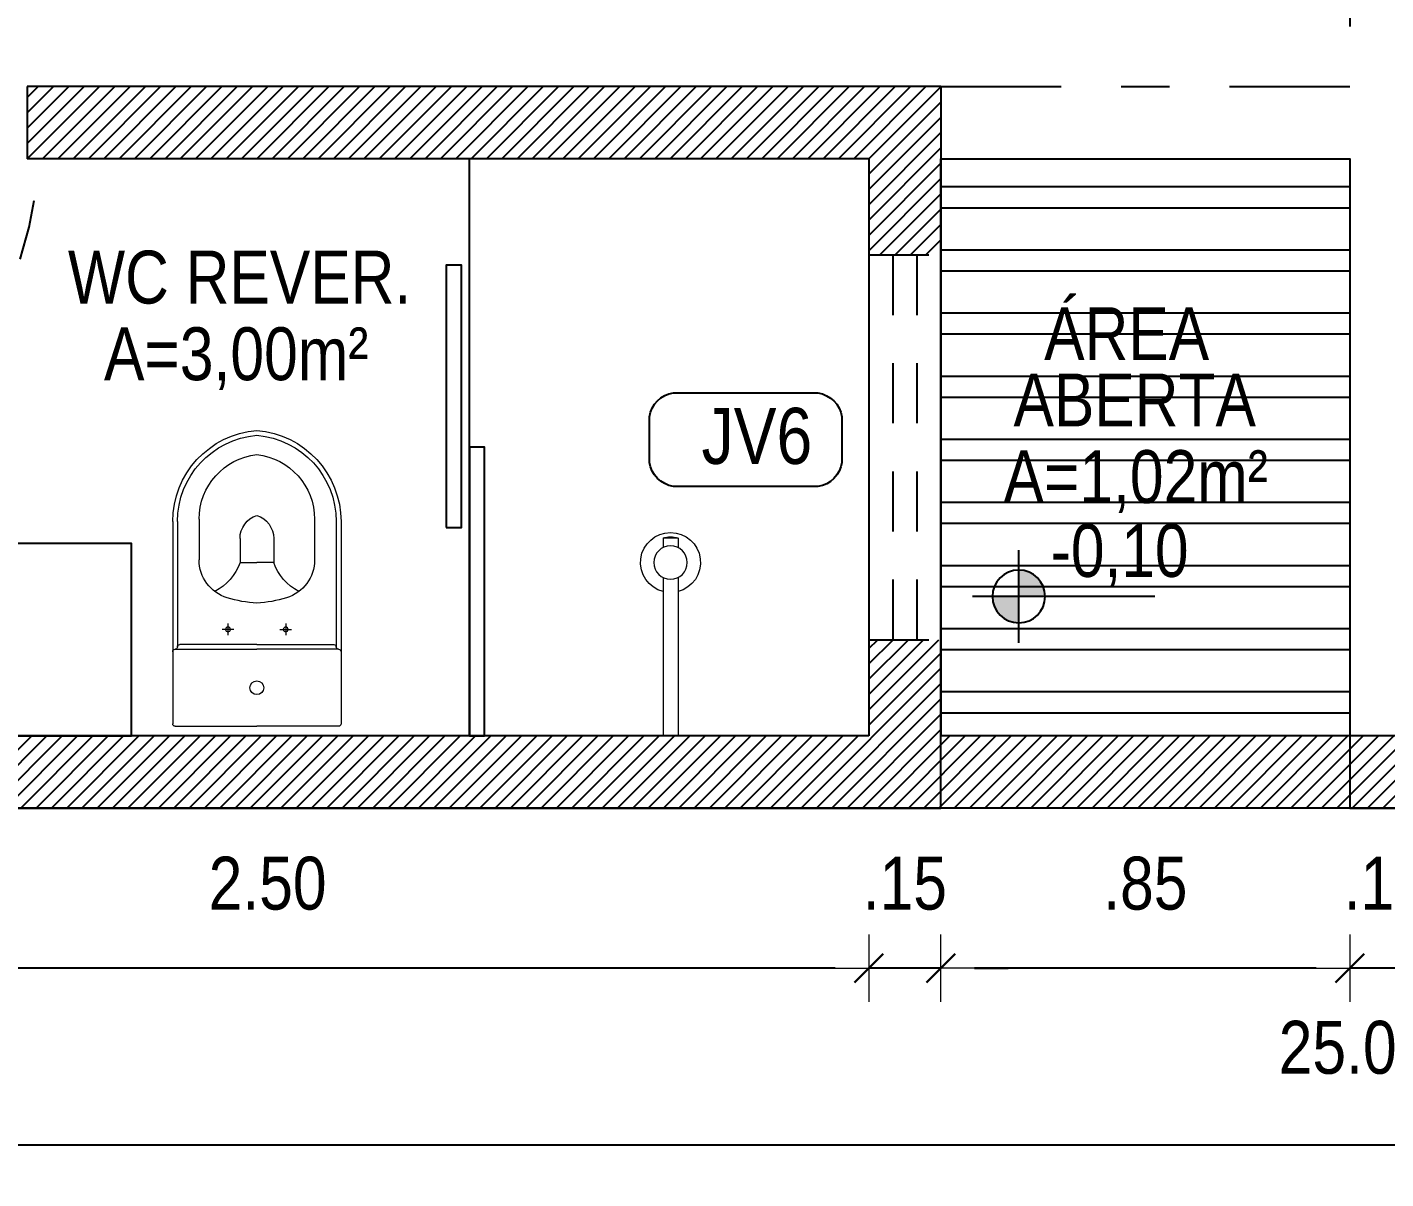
# Model space of a CAD drawing. Extents: x -178 to 151, y -135 to 745.
# Drawn here: x 118.342 to 121.167, y 702.819 to 705.213 of the extents above; entities that cross this region are included whole.
import ezdxf
from ezdxf.enums import TextEntityAlignment as Align

# ---------------------------------------------------------------- set-up
doc = ezdxf.new("R2010")
doc.units = 0
doc.header["$MEASUREMENT"] = 0
doc.header["$PDSIZE"] = -5
doc.linetypes.add('DASHDOT2', pattern=[0.5, 0.25, -0.125, 0, -0.125])
doc.linetypes.add('HIDDEN2', pattern=[0.1875, 0.125, -0.0625])
doc.layers.get('0').update_dxf_attribs({"linetype": 'CONTINUOUS'})
doc.layers.get('Defpoints').update_dxf_attribs({"linetype": 'CONTINUOUS'})
for name, color, linetype in [('COTA', 7, 'CONTINUOUS'), ('DIVERSOS', 1, 'CONTINUOUS'), ('E-hatch', 8, 'CONTINUOUS'), ('E-txt-g', 3, 'CONTINUOUS'), ('Layer1', 7, 'CONTINUOUS'), ('LAYER7', 4, 'CONTINUOUS')]:
    doc.layers.add(name, color=color, linetype=linetype)
for name, color, linetype, lineweight in [('E-Lay-9', 9, 'CONTINUOUS', 9), ('E-Pen-C', 4, 'CONTINUOUS', 15), ('E-Pen-G', 3, 'CONTINUOUS', 30), ('E-Txt-W', 7, 'CONTINUOUS', 20)]:
    doc.layers.add(name, color=color, linetype=linetype, lineweight=lineweight)
doc.styles.add('F2', font='swissc.ttf')
doc.styles.add('REG60', font='romans.shx', dxfattribs={"width": 0.8, "height": 0.15})
doc.styles.add('REG80', font='romans.shx', dxfattribs={"width": 0.8, "height": 0.2})
doc.dimstyles.new('DIMENSION-1', dxfattribs={"dimtxt": 0.11, "dimasz": 0.07, "dimexe": 1, "dimexo": 0, "dimgap": 0.12, "dimtad": 1, "dimzin": 7, "dimdsep": 46, "dimtxsty": 'F2', "dimblk1": 'TRACO', "dimblk2": 'TRACO', "dimsah": 1, "dimcen": 1, "dimse1": 1, "dimse2": 1, "dimclrd": 256, "dimclre": 256, "dimclrt": 6, "dimadec": 0, "dimazin": 0, "dimtfac": 1, "dimtix": 1, "dimtmove": 2, "dimatfit": 3, "dimldrblk": 'TRACO', "dimfxl": 1, "dimtolj": 1, "dimtzin": 0, "dimarcsym": 0})

# ---------------------------------------------------------------- blocks, each defined once
blk = doc.blocks.new('TXT-AMB75')
at = {"layer": 'E-txt-g', "style": 'REG80', "width": 0.8, "flags": 8}
blk.add_attdef('TXT', text='', height=0.2, dxfattribs=at).set_placement((0.0055, 0.2964), align=Align.CENTER)
at = {"layer": 'E-Txt-W', "style": 'REG60', "width": 0.8, "flags": 8}
blk.add_attdef('TXT', text='', height=0.15, dxfattribs=at).set_placement((0.0055, 0.0271), align=Align.CENTER)
blk = doc.blocks.new('TRACO')
at = {"layer": 'E-Pen-C'}
for p, q in [((0, 1), (0, -1)), ((-1, 0), (1, 0))]:
    blk.add_line(p, q, dxfattribs=at)
at = {"layer": 'E-Pen-G'}
blk.add_line((-0.424, -0.424), (0.424, 0.424), dxfattribs=at)
blk = doc.blocks.new('*D450')
at = {"lineweight": -2}
for p, q in [((121.0216, 703.2568), (120.9516, 703.2568)), ((121.2416, 703.2568), (121.0916, 703.2568)), ((121.3116, 703.2568), (121.3816, 703.2568))]:
    blk.add_line(p, q, dxfattribs=at)
at = {"layer": 'Defpoints', "color": 0}
for p in [(121.0916, 705.09), (121.2416, 703.74), (121.0916, 703.2568)]:
    blk.add_point(p, dxfattribs=at)
at = {"lineweight": -2, "xscale": 0.07, "yscale": 0.07, "zscale": 0.07}
blk.add_blockref('TRACO', (121.0916, 703.2568), dxfattribs=at)
at = {"lineweight": -2, "xscale": 0.07, "yscale": 0.07, "zscale": 0.07, "rotation": 180}
blk.add_blockref('TRACO', (121.2416, 703.2568), dxfattribs=at)
at = {"color": 6, "insert": (121.1666, 703.433), "char_height": 0.11, "attachment_point": 5, "style": 'F2'}
blk.add_mtext('\\A1;.15', dxfattribs=at)
blk = doc.blocks.new('*D451')
at = {"lineweight": -2}
for p, q in [((120.0216, 703.2568), (119.9516, 703.2568)), ((120.2416, 703.2568), (120.0916, 703.2568)), ((120.3116, 703.2568), (120.3816, 703.2568))]:
    blk.add_line(p, q, dxfattribs=at)
at = {"layer": 'Defpoints', "color": 0}
for p in [(120.0916, 703.74), (120.2416, 703.74), (120.0916, 703.2568)]:
    blk.add_point(p, dxfattribs=at)
at = {"lineweight": -2, "xscale": 0.07, "yscale": 0.07, "zscale": 0.07}
blk.add_blockref('TRACO', (120.0916, 703.2568), dxfattribs=at)
at = {"lineweight": -2, "xscale": 0.07, "yscale": 0.07, "zscale": 0.07, "rotation": 180}
blk.add_blockref('TRACO', (120.2416, 703.2568), dxfattribs=at)
at = {"color": 6, "insert": (120.1666, 703.433), "char_height": 0.11, "attachment_point": 5, "style": 'F2'}
blk.add_mtext('\\A1;.15', dxfattribs=at)
blk = doc.blocks.new('*D452')
at = {"lineweight": -2}
blk.add_line((120.0216, 703.2568), (117.6616, 703.2568), dxfattribs=at)
at = {"layer": 'Defpoints', "color": 0}
for p in [(117.5916, 703.74), (120.0916, 703.74), (117.5916, 703.2568)]:
    blk.add_point(p, dxfattribs=at)
at = {"lineweight": -2, "xscale": 0.07, "yscale": 0.07, "zscale": 0.07, "rotation": 180}
blk.add_blockref('TRACO', (117.5916, 703.2568), dxfattribs=at)
at = {"lineweight": -2, "xscale": 0.07, "yscale": 0.07, "zscale": 0.07}
blk.add_blockref('TRACO', (120.0916, 703.2568), dxfattribs=at)
at = {"color": 6, "insert": (118.8416, 703.433), "char_height": 0.11, "attachment_point": 5, "style": 'F2'}
blk.add_mtext('\\A1;2.50', dxfattribs=at)
blk = doc.blocks.new('*D456')
at = {"linetype": 'Continuous', "lineweight": -2}
blk.add_line((134.6816, 702.889), (109.8216, 702.889), dxfattribs=at)
at = {"layer": 'Defpoints', "color": 0, "linetype": 'Continuous'}
for p in [(109.7516, 703.527), (134.7516, 703.527), (109.7516, 702.889)]:
    blk.add_point(p, dxfattribs=at)
at = {"linetype": 'Continuous', "lineweight": -2, "xscale": 0.07, "yscale": 0.07, "zscale": 0.07, "rotation": 180}
blk.add_blockref('TRACO', (109.7516, 702.889), dxfattribs=at)
at = {"linetype": 'Continuous', "lineweight": -2, "xscale": 0.07, "yscale": 0.07, "zscale": 0.07}
blk.add_blockref('TRACO', (134.7516, 702.889), dxfattribs=at)
at = {"color": 6, "linetype": 'Continuous', "insert": (121.1016, 703.0917), "char_height": 0.11, "attachment_point": 5, "style": 'F2'}
blk.add_mtext('\\A1;25.00', dxfattribs=at)
blk = doc.blocks.new('vaso-s')
at = {"color": 8}
for start, end in [(0, 180), (180, 0)]:
    blk.add_arc((0.08, 0), 0.0143, start, end, dxfattribs=at)
at = {"layer": 'E-Lay-9', "color": 8}
for p, q in [((0, 0.17), (0, 0)), ((0.4256, 0.175), (0.005, 0.175)), ((0.16, 0.17), (0.16, 0.17)), ((0.16, 0.17), (0.16, 0)), ((0.4256, 0.165), (0.165, 0.165)), ((0.17, 0), (0.17, 0.16)), ((0.4306, 0.12), (0.3459, 0.12)), ((0.2134, 0.06), (0.1891, 0.06)), ((0.2013, 0.0479), (0.2013, 0.0722)), ((0.3406, 0.035), (0.3406, 0)), ((0.3906, 0.035), (0.3406, 0.035)), ((0, -0.17), (0, 0)), ((0.16, -0.17), (0.16, 0)), ((0.17, 0), (0.17, -0.1601)), ((0.3406, -0.035), (0.3406, 0)), ((0.2013, -0.0479), (0.2013, -0.0722)), ((0.3906, -0.035), (0.3406, -0.035)), ((0.2134, -0.06), (0.1891, -0.06)), ((0.4306, -0.12), (0.3459, -0.12)), ((0.4256, -0.165), (0.165, -0.165)), ((0.4256, -0.175), (0.005, -0.175)), ((0.16, -0.17), (0.16, -0.17))]:
    blk.add_line(p, q, dxfattribs=at)
for centre in [(0.2013, 0.06), (0.2013, -0.06)]:
    blk.add_circle(centre, 0.005, dxfattribs=at)
for centre, radius, start, end in [((0.005, 0.17), 0.005, 90, 180), ((0.155, 0.17), 0.005, 0, 90), ((0.165, 0.17), 0.00495, 180, 270), ((0.4256, -0.015), 0.19, 4.5281, 90), ((0.165, 0.16), 0.00495, 0, 90), ((0.4256, -0.015), 0.18, 4.7802, 90), ((0.3459, 0.0375), 0.0825, 90, 163.0355), ((0.4306, -0.015), 0.135, 6.3794, 90), ((0.3754, 0.1358), 0.1066, 206.9395, 250.9647), ((0.518, -0.015), 0.2624, 163.0355, 176.7233), ((0.3906, -0.015), 0.05, 17.4576, 90), ((0.518, 0.015), 0.2624, 183.2767, 196.9645), ((0.3906, 0.015), 0.05, 270, 342.5424), ((0.4256, 0.015), 0.19, 270, 355.4719), ((0.4256, 0.015), 0.18, 270, 355.2198), ((0.4306, 0.015), 0.135, 270, 353.6206), ((0.3754, -0.1358), 0.1066, 109.0353, 153.0605), ((0.3459, -0.0375), 0.0825, 196.9645, 270), ((0.165, -0.17), 0.00495, 90, 180), ((0.165, -0.1601), 0.00495, 270, 0), ((0.005, -0.17), 0.005, 180, 270), ((0.155, -0.17), 0.005, 270, 0)]:
    blk.add_arc(centre, radius, start, end, dxfattribs=at)
blk = doc.blocks.new('Chuveiro')
at = {"layer": 'E-Lay-9', "color": 8}
for p, q in [((-0.0311, 0.0156), (-0.3604, 0.0156)), ((0.0509, 0.0156), (0.0311, 0.0156)), ((0.0509, 0.0156), (0.0509, -0.0156)), ((-0.0311, -0.0156), (-0.3604, -0.0156)), ((0.0509, -0.0156), (0.0311, -0.0156))]:
    blk.add_line(p, q, dxfattribs=at)
blk.add_circle((0, 0), 0.0348, dxfattribs=at)
for centre, radius, start, end in [((0, 0), 0.0624, 194.4775, 165.5225), ((0.0093, 0), 0.0444, 339.4266, 20.5734)]:
    blk.add_arc(centre, radius, start, end, dxfattribs=at)
blk = doc.blocks.new('*D329')
at = {"linetype": 'Continuous', "lineweight": -2}
blk.add_line((121.0216, 703.2568), (120.3116, 703.2568), dxfattribs=at)
at = {"layer": 'Defpoints', "color": 0, "linetype": 'Continuous'}
for p in [(120.2416, 704.94), (121.0916, 704.94), (120.2416, 703.2568)]:
    blk.add_point(p, dxfattribs=at)
at = {"linetype": 'Continuous', "lineweight": -2, "xscale": 0.07, "yscale": 0.07, "zscale": 0.07, "rotation": 180}
blk.add_blockref('TRACO', (120.2416, 703.2568), dxfattribs=at)
at = {"linetype": 'Continuous', "lineweight": -2, "xscale": 0.07, "yscale": 0.07, "zscale": 0.07}
blk.add_blockref('TRACO', (121.0916, 703.2568), dxfattribs=at)
at = {"color": 6, "linetype": 'Continuous', "insert": (120.6666, 703.433), "char_height": 0.11, "attachment_point": 5, "style": 'F2'}
blk.add_mtext('\\A1;.85', dxfattribs=at)
blk = doc.blocks.new('NIVEL')
at = {"layer": 'DIVERSOS'}
h = blk.add_hatch(color=7, dxfattribs=at)
h.paths.add_polyline_path([(0, 0.1375, 0.414214), (-0.1375, 0), (0, 0)])
h.paths.add_polyline_path([(0, 0), (0, -0.1375, 0.414214), (0.1375, 0)])
at = {"layer": 'DIVERSOS', "color": 7}
for p, q in [((0, 0.2417), (0, -0.2417)), ((0.7095, 0), (-0.2418, 0))]:
    blk.add_line(p, q, dxfattribs=at)
blk.add_circle((0, 0), 0.1375, dxfattribs=at)

msp = doc.modelspace()

# ---------------------------------------------------------------- hatches: boundary and pattern name
at = {"linetype": 'HIDDEN2'}
h = msp.add_hatch(dxfattribs=at)
h.set_pattern_fill('ANSI32', color=8, scale=0.35, angle=135, style=0)
h.set_pattern_definition([(7e-15, (-49.10839, 11.8381), (3e-17, -0.13125), []), (7e-15, (-49.06464, 11.88185), (3e-17, -0.13125), [])])
h.paths.add_polyline_path([(120.2416, 704.94), (120.2416, 703.74), (121.0916, 703.74), (121.0916, 704.94)])
h.paths.add_polyline_path([(120.3647, 704.3559), (120.9242, 704.3559), (120.9242, 704.5209), (120.3647, 704.5209)], flags=24)
h.paths.add_polyline_path([(120.3385, 704.1692), (120.9546, 704.1692), (120.9546, 704.3675), (120.3385, 704.3675)], flags=24)
h.paths.add_polyline_path([(120.4214, 704.4867), (120.8342, 704.4867), (120.8342, 704.6945), (120.4214, 704.6945)], flags=24)
h.paths.add_polyline_path([(120.437, 704.0158), (120.7895, 704.0158), (120.7895, 704.2136), (120.437, 704.2136)], flags=24)
at = {"layer": 'E-hatch'}
h = msp.add_hatch(dxfattribs=at)
h.set_pattern_fill('ANSI31', color=256, scale=0.18, style=0)
h.paths.add_polyline_path([(110.2516, 707.09), (110.1016, 707.09), (110.1016, 706.1104), (110.2516, 706.1104)])
h.paths.add_polyline_path([(110.2516, 706.1104), (110.1016, 706.1104), (110.1016, 706.09), (110.2516, 706.09)])
h.paths.add_polyline_path([(127.6962, 710.59), (109.7516, 710.59), (109.7516, 710.44), (109.7516, 710.09), (110.2516, 710.09), (110.2516, 710.24), (109.9016, 710.24), (109.9016, 710.44), (110.2516, 710.44), (127.6962, 710.44)])
h.paths.add_polyline_path([(134.7516, 710.59), (127.6962, 710.59), (127.6962, 710.44), (134.6016, 710.44), (134.6016, 706.1104), (134.7516, 706.1104)])
h.paths.add_polyline_path([(134.7516, 706.1104), (134.6016, 706.1104), (134.6016, 703.74), (131.6006, 703.74), (131.6006, 704.84), (131.4506, 704.84), (131.4506, 703.74), (131.0058, 703.74), (128.3506, 703.74), (128.3506, 703.79), (128.2006, 703.79), (128.2006, 703.74), (127.6962, 703.74), (127.6962, 703.59), (134.7516, 703.59)])
h.paths.add_polyline_path([(131.6006, 707.59), (129.347, 707.59), (129.347, 708.94), (128.2963, 708.94), (128.2963, 708.79), (129.197, 708.79), (129.197, 708.39), (129.197, 707.59), (129.147, 707.59), (129.147, 707.44), (131.4506, 707.44), (131.4506, 706.9361), (131.4506, 706.64), (131.6006, 706.64)], flags=17)
h.paths.add_polyline_path([(128.3506, 707.44), (128.447, 707.44), (128.447, 707.59), (127.6962, 707.59), (127.6962, 707.44), (128.2006, 707.44), (128.2006, 706.9953), (128.2006, 706.1104), (128.3506, 706.1104)], flags=17)
h.paths.add_polyline_path([(127.6962, 707.59), (126.697, 707.59), (126.697, 708.79), (127.4963, 708.79), (127.4963, 708.94), (126.547, 708.94), (126.547, 707.59), (126.1983, 707.59), (126.1983, 707.44), (126.7925, 707.44), (127.6962, 707.44)])
h.paths.add_polyline_path([(128.3506, 706.1104), (128.2006, 706.1104), (128.2006, 704.79), (127.6962, 704.79), (127.6962, 704.64), (128.2006, 704.64), (128.2006, 704.59), (128.3506, 704.59)], flags=17)
h.paths.add_polyline_path([(127.6962, 704.79), (126.3504, 704.79), (125.5484, 704.79), (125.5484, 704.64), (127.6962, 704.64)], flags=16)
h.paths.add_polyline_path([(124.7484, 704.79), (124.5983, 704.79), (124.5983, 706.1104), (124.4483, 706.1104), (124.4483, 704.64), (124.7484, 704.64)])
h.paths.add_polyline_path([(124.5983, 707.44), (124.5983, 707.59), (124.5983, 707.9471), (124.4483, 707.9471), (124.4483, 706.1104), (124.5983, 706.1104)])
h.paths.add_polyline_path([(127.6962, 703.74), (120.2416, 703.74), (120.2416, 703.94), (120.0916, 703.94), (120.0916, 703.74), (117.5916, 703.74), (117.5916, 704.14), (117.5916, 704.19), (117.4416, 704.19), (117.4416, 703.74), (114.2416, 703.74), (114.2416, 704.1848), (114.2416, 704.49), (114.0916, 704.49), (114.0916, 703.74), (110.2516, 703.74), (110.2516, 704.74), (110.2516, 704.94), (110.2516, 705.29), (110.1016, 705.29), (109.7516, 705.29), (109.7516, 704.79), (110.1016, 704.79), (110.1016, 703.74), (109.7516, 703.74), (109.7516, 703.59), (127.6962, 703.59)])
h.paths.add_polyline_path([(110.1016, 704.94), (109.9016, 704.94), (109.9016, 705.14), (110.1016, 705.14)], flags=16)
h.paths.add_polyline_path([(120.2416, 705.09), (118.3416, 705.09), (118.3416, 704.94), (120.0916, 704.94), (120.0916, 704.74), (120.2416, 704.74)], flags=17)
h.paths.add_polyline_path([(117.5916, 705.8363), (117.4416, 705.8363), (117.4416, 704.89), (117.5916, 704.89), (117.5916, 704.94), (117.6416, 704.94), (117.6416, 705.09), (117.5916, 705.09)])
h.paths.add_polyline_path([(117.5916, 706.89), (117.5916, 707.3826), (117.5616, 707.3826), (117.4416, 707.3826), (117.4416, 706.89), (114.0916, 706.89), (114.0916, 705.99), (114.2416, 705.99), (114.2416, 706.74), (116.0919, 706.74), (117.4416, 706.74), (117.4416, 706.6363), (117.5916, 706.6363)])
h.paths.add_polyline_path([(118.34, 708.94), (117.4416, 708.94), (117.4416, 708.5822), (117.5916, 708.5822), (117.5916, 708.79), (118.34, 708.79)])
h.paths.add_polyline_path([(121.7668, 708.94), (120.34, 708.94), (120.34, 708.79), (121.0883, 708.79), (121.0883, 706.29), (121.0916, 706.29), (121.2483, 706.29), (121.2483, 708.79), (121.7668, 708.79)])
h.paths.add_polyline_path([(124.5983, 708.94), (123.7668, 708.94), (123.7668, 708.79), (124.4483, 708.79), (124.4483, 708.7471), (124.5983, 708.7471)])
h.paths.add_polyline_path([(127.7627, 703.59), (127.7627, 703.74), (127.5324, 703.74), (127.5324, 703.59)])
h.paths.add_polyline_path([(134.556, 704.0317), (134.7933, 704.0317), (134.7933, 704.2621), (134.556, 704.2621)])
h.paths.add_polyline_path([(127.7627, 707.3944), (127.7627, 707.6317), (127.5324, 707.6317), (127.5324, 707.3944)])
h.paths.add_polyline_path([(127.7627, 704.64), (127.7627, 704.79), (127.5324, 704.79), (127.5324, 704.64)])
h.paths.add_polyline_path([(113.1083, 703.5444), (113.1083, 703.7817), (112.8779, 703.7817), (112.8779, 703.5444)])
h.paths.add_polyline_path([(116.3506, 706.6944), (116.3506, 706.9317), (116.1203, 706.9317), (116.1203, 706.6944)], flags=17)

# ---------------------------------------------------------------- linework, layer by layer
at = {"color": 5, "linetype": 'Continuous'}
for p, q in [((120.2416, 705.09), (118.3416, 705.09)), ((118.3416, 705.09), (118.3416, 704.94)), ((120.2416, 705.09), (120.2416, 703.74)), ((120.0916, 704.94), (118.3416, 704.94)), ((120.0916, 704.94), (120.0916, 703.74)), ((120.0916, 703.74), (117.5916, 703.74)), ((128.2006, 703.74), (120.2416, 703.74)), ((134.7516, 703.59), (109.7516, 703.59))]:
    msp.add_line(p, q, dxfattribs=at)
at = {"color": 8}
msp.add_line((119.2616, 703.74), (119.2616, 704.94), dxfattribs=at)
at = {"color": 8, "linetype": 'Continuous', "flags": 128}
msp.add_lwpolyline([(114.0916, 703.74), (114.0916, 703.59), (120.2416, 703.59), (120.2416, 704.94), (121.0916, 704.94), (121.0916, 703.59), (131.6006, 703.59), (131.6006, 707.59), (129.347, 707.59), (129.347, 708.94), (117.4416, 708.94), (117.4416, 706.89), (114.0916, 706.89), (114.0916, 703.74)], dxfattribs=at)
at = {"color": 7}
for points in [[(119.2125, 704.1733), (119.2449, 704.1733), (119.2449, 704.7186), (119.2125, 704.7186)], [(119.2616, 703.74), (119.2923, 703.74), (119.2923, 704.34), (119.2616, 704.34)]]:
    msp.add_lwpolyline(points, close=True, dxfattribs=at)
at = {"color": 8}
msp.add_lwpolyline([(117.8764, 704.14), (117.5916, 704.14), (117.5916, 703.74), (118.5588, 703.74), (118.5588, 704.14), (118.2764, 704.14)], dxfattribs=at)
at = {"layer": 'COTA', "color": 8, "linetype": 'DASHDOT2'}
for p in [(121.0916, 706.29), (120.2416, 705.09)]:
    msp.add_line(p, (121.0916, 705.09), dxfattribs=at)
at = {"layer": 'COTA', "color": 8, "linetype": 'Continuous'}
for p, q in [((120.2416, 704.94), (121.0916, 704.94)), ((121.0916, 704.94), (121.0916, 703.74))]:
    msp.add_line(p, q, dxfattribs=at)
at = {"layer": 'COTA', "color": 7, "linetype": 'HIDDEN2'}
for p, q in [((120.0916, 704.74), (120.2416, 704.74)), ((120.1416, 704.74), (120.1416, 703.94)), ((120.1916, 704.74), (120.1916, 703.94)), ((120.0916, 703.94), (120.2416, 703.94))]:
    msp.add_line(p, q, dxfattribs=at)
at = {"layer": 'COTA', "color": 4, "linetype": 'Continuous'}
msp.add_lwpolyline([(119.6355, 704.4033, -0.331371), (119.6855, 704.4533), (119.9858, 704.453, -0.332506), (120.0358, 704.4033), (120.0358, 704.3087, -0.330378), (119.9858, 704.2584), (119.6855, 704.2587, -0.331371), (119.6355, 704.3087)], format="xyb", close=True, dxfattribs=at)
at = {"layer": 'COTA', "color": 8, "linetype": 'HIDDEN2'}
msp.add_arc((117.6416, 704.9635), 0.7235, 270, 358.1423, dxfattribs=at)

# ---------------------------------------------------------------- block references
ref = msp.add_blockref('TXT-AMB75', (118.7782, 704.4228), dxfattribs=dict(xscale=-0.7290000000000001, yscale=0.7290000000000001, zscale=0.7290000000000001))
ref.add_attrib('TXT', 'WC REVER.', dxfattribs={"layer": 'E-txt-g', "color": 2, "height": 0.11, "style": 'F2'}).set_placement((118.7833, 704.6389), align=Align.CENTER)
ref.add_attrib('TXT', 'A=3,00m²', dxfattribs={"layer": 'E-Txt-W', "height": 0.11, "style": 'F2'}).set_placement((118.7763, 704.4795), align=Align.CENTER)
ref = msp.add_blockref('TXT-AMB75', (120.6318, 704.3052), dxfattribs=dict(xscale=-0.7290000000000001, yscale=0.7290000000000001, zscale=0.7290000000000001))
ref.add_attrib('TXT', 'ÁREA', dxfattribs={"layer": 'E-txt-g', "color": 2, "height": 0.11, "style": 'F2'}).set_placement((120.6278, 704.5213), align=Align.CENTER)
ref = msp.add_blockref('TXT-AMB75', (120.6485, 704.1673), dxfattribs=dict(xscale=-0.7290000000000001, yscale=0.7290000000000001, zscale=0.7290000000000001))
ref.add_attrib('TXT', 'ABERTA', dxfattribs={"layer": 'E-txt-g', "color": 2, "height": 0.11, "style": 'F2'}).set_placement((120.6445, 704.3834), align=Align.CENTER)
ref.add_attrib('TXT', 'A=1,02m²', dxfattribs={"layer": 'E-Txt-W', "height": 0.11, "style": 'F2'}).set_placement((120.6466, 704.224), align=Align.CENTER)
at = {"layer": 'E-Lay-9', "color": 7, "xscale": -1, "rotation": 270}
for name, p in [('vaso-s', (118.8192, 703.76)), ('Chuveiro', (119.6793, 704.1004))]:
    msp.add_blockref(name, p, dxfattribs=at)
at = {"layer": 'LAYER7', "color": 7, "linetype": 'Continuous', "xscale": -0.3985866620477118, "yscale": 0.3985866620477118, "zscale": 0.3985866620477118, "rotation": 180}
msp.add_blockref('NIVEL', (120.4034, 704.0298), dxfattribs=at)

# ---------------------------------------------------------------- texts
at = {"layer": 'Layer1', "color": 4, "linetype": 'Continuous', "style": 'F2'}
msp.add_text('JV6', height=0.11659, dxfattribs=at).set_placement((119.7439, 704.422, 1.712), align=Align.TOP_LEFT)
at = {"layer": 'Layer1', "color": 7, "linetype": 'Continuous', "style": 'F2'}
msp.add_text('-0,10', height=0.10972, dxfattribs=at).set_placement((120.47, 704.1802), align=Align.TOP_LEFT)

# ---------------------------------------------------------------- dimensions: what is measured, and where the dimension line sits
at = {"color": 4}
for base, p1, p2, picture, middle in [((121.0916, 703.2568), (121.2416, 703.74), (121.0916, 705.09), '*D450', (121.1666, 703.433)), ((117.5916, 703.2568), (120.0916, 703.74), (117.5916, 703.74), '*D452', (118.8416, 703.433)), ((120.0916, 703.2568), (120.2416, 703.74), (120.0916, 703.74), '*D451', (120.1666, 703.433))]:
    dim = msp.add_linear_dim(base=base, p1=p1, p2=p2, angle=180, dimstyle='DIMENSION-1', dxfattribs=at)
    dim.commit()
    dim.dimension.update_dxf_attribs({"geometry": picture, "text_midpoint": middle})
at = {"color": 1, "linetype": 'Continuous'}
dim = msp.add_linear_dim(base=(120.2416, 703.2568), p1=(121.0916, 704.94), p2=(120.2416, 704.94), angle=180, dimstyle='DIMENSION-1', dxfattribs=at)
dim.commit()
dim.dimension.update_dxf_attribs({"geometry": '*D329', "text_midpoint": (120.6666, 703.433)})
at = {"color": 5, "linetype": 'Continuous'}
dim = msp.add_linear_dim(base=(109.7516, 702.889), p1=(134.7516, 703.527), p2=(109.7516, 703.527), angle=180, dimstyle='DIMENSION-1', dxfattribs=at)
dim.commit()
dim.dimension.update_dxf_attribs({"geometry": '*D456', "text_midpoint": (121.1016, 703.0917), "dimtype": 160})

doc.saveas('drawing.dxf')
